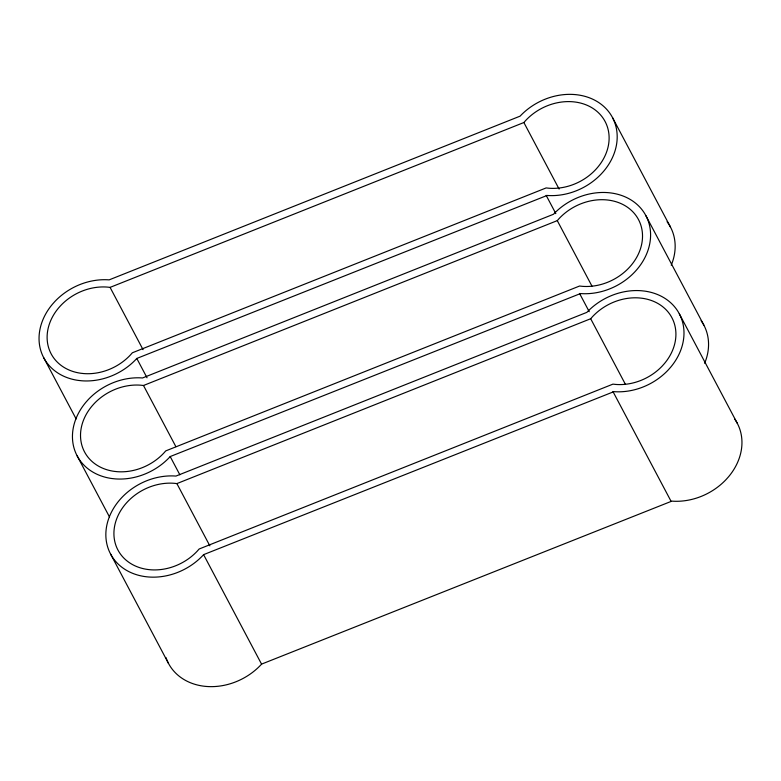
<?xml version="1.0" encoding="UTF-8"?>
<svg xmlns="http://www.w3.org/2000/svg" width="781" height="781" viewBox="0 0 781 781"><rect width="100%" height="100%" fill="white"/><g stroke="black" fill="none" stroke-linecap="round" stroke-linejoin="round"><path stroke-width="1.17" d="M136.792 358.45L136.148 359.172A58.585 48.168 -27.9 0 1 81.878 380.796L78.315 380.415A58.585 48.168 -27.9 0 1 52.395 304.278L54.875 301.495A58.585 48.168 -27.9 0 1 109.155 279.871L520.078 116.154A58.585 48.168 -27.9 0 1 614.998 123.369A58.585 48.168 -27.9 0 1 547.081 195.455L136.792 358.45L147.023 377.77M170.199 456.553L169.555 457.266A58.585 48.168 -27.9 0 1 115.276 478.89L111.722 478.509A58.585 48.168 -27.9 0 1 85.793 402.381L88.273 399.589A58.585 48.168 -27.9 0 1 142.552 377.965L553.485 214.258A58.585 48.168 -27.9 0 1 648.396 221.462A58.585 48.168 -27.9 0 1 580.478 293.558L170.199 456.553L179.855 474.799M523.875 122.529L525.886 120.274A50.218 41.286 -27.9 0 1 607.237 126.454A50.218 41.286 -27.9 0 1 549.033 188.241L546.144 187.928L132.35 352.787L130.349 355.043A50.218 41.286 -27.9 0 1 83.821 373.582L80.775 373.25A50.218 41.286 -27.9 0 1 58.555 307.997L60.684 305.615A50.218 41.286 -27.9 0 1 107.202 287.076L110.082 287.388L523.875 122.529L559.118 189.08M203.597 554.647L202.953 555.369A58.585 48.168 -27.9 0 1 108.042 548.155A58.585 48.168 -27.9 0 1 175.95 476.068L586.882 312.351A58.585 48.168 -27.9 0 1 641.162 290.727L644.715 291.108A58.585 48.168 -27.9 0 1 670.635 367.246L668.165 370.028A58.585 48.168 -27.9 0 1 613.886 391.652L203.597 554.647L261.557 664.123L260.922 664.846A58.585 48.168 -27.9 0 1 166.002 657.631M557.283 220.632L559.294 218.377A50.218 41.286 -27.9 0 1 640.645 224.557A50.218 41.286 -27.9 0 1 582.431 286.344L579.551 286.031L165.757 450.891L163.746 453.146A50.218 41.286 -27.9 0 1 117.228 471.685L114.182 471.353A50.218 41.286 -27.9 0 1 91.963 406.1L94.081 403.718A50.218 41.286 -27.9 0 1 140.6 385.179L143.489 385.492L557.283 220.632L591.949 286.1M590.68 318.736L592.691 316.481A50.218 41.286 -27.9 0 1 639.209 297.942L642.255 298.274A50.218 41.286 -27.9 0 1 664.475 363.526L662.356 365.908A50.218 41.286 -27.9 0 1 615.828 384.447L612.948 384.135L199.155 548.994L197.144 551.249A50.218 41.286 -27.9 0 1 115.793 545.07A50.218 41.286 -27.9 0 1 174.007 483.283L176.887 483.595L590.68 318.736L625.347 384.203M261.557 664.123L671.845 501.129A58.585 48.168 -27.9 0 0 726.125 479.505L728.605 476.722A58.585 48.168 -27.9 0 0 734.501 418.782M612.499 117.57L670.469 227.046M645.897 215.673L703.866 325.15M679.304 313.777L737.264 423.253M546.163 195.357L555.818 213.603M579.561 293.451L589.225 311.697M612.958 391.554L670.928 501.031M110.082 287.388L143.05 349.644M143.489 385.492L175.881 446.664M176.887 483.595L209.845 545.841M43.736 357.747L76.128 418.928M77.134 455.85L109.525 517.022M110.531 553.954L168.501 663.43M701.104 320.679A58.585 48.168 -27.9 0 1 704.638 363.282M667.081 221.726A58.585 48.168 -27.9 0 1 671.24 265.179"/></g></svg>
